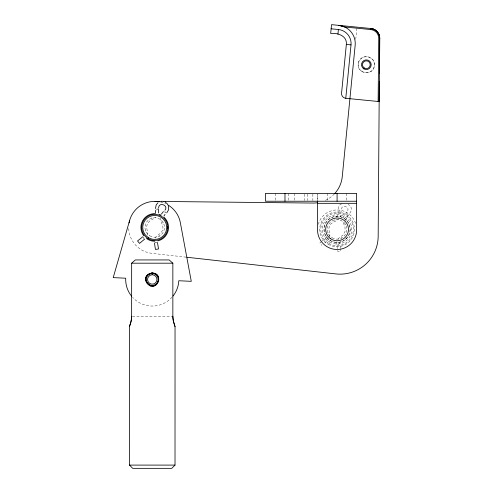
<?xml version="1.0" encoding="UTF-8"?>
<svg xmlns="http://www.w3.org/2000/svg" width="493" height="493" viewBox="0 0 493 493"><rect width="100%" height="100%" fill="white"/><g stroke="black" fill="none" stroke-linecap="round" stroke-linejoin="round"><path stroke-width="0.37" stroke-dasharray="2.46 1.85" d="M355.749 39.348L356.796 28.668M336.818 241.921L336.737 244.836L337.785 251.393L340.873 250.9L340.521 248.712M147.302 235.149L147.518 232.24L146.538 227.033L147.382 223.785L150.131 220.636L156.047 217.481M329.651 237.09C330.735 233.288 327.407 229.411 329.731 225.726C331.351 221.542 336.596 221.868 339.129 218.658M343.017 217.943C344.126 214.313 351.934 209.58 345.568 206.468C338.956 205.378 342.142 213.537 340.293 216.902M326.631 236.276L325.491 238.298L322.194 241.028M340.269 241.49L339.763 243.758L340.404 247.985M155.122 238.137C156.854 234.582 161.92 233.916 162.641 229.615C164.231 225.418 160.102 222.164 160.361 218.085M328.911 238.895L324.739 242.987M337.97 239.234L339.252 237.768L342.894 235.167L344.995 231.556L345.045 227.384L342.74 221.08M346.986 237.842L345.575 239.253M336.263 217.142C340.225 213.407 335.326 205.889 341.883 203.726M321.621 241.49L319.902 242.889L321.874 245.317M345.858 220.809C346.104 214.72 356.593 210.431 348.181 204.268M162.696 222.503L163.386 222.078M345.051 224.451L345.735 224.019M145.219 231.044L145.977 230.755M327.574 232.986L328.326 232.696M339.11 211.183L339.899 210.998M337.878 244.651L338.679 244.522M132.42 316.21L172.088 316.21M186.194 257.167L151.838 253.322A26.049 26.049 0 0 1 128.691 228.037M325.793 239.598L326.298 240.227M347.245 213.802L347.707 214.467M341.39 237.688L341.76 238.409M159.042 235.746L159.412 236.467M334.205 219.613L334.439 220.389M151.856 217.672L152.084 218.448M346.382 193.422L346.382 200.528M327.783 193.422L327.783 200.528M317.547 200.528L317.547 194.131L317.504 201.236M312.858 194.131L312.858 200.528M307.305 194.131L307.305 200.528M304.52 194.131L304.52 200.528M294.278 193.422L294.278 200.528M288.707 193.422L288.707 200.528M275.679 193.422L275.679 200.528M153.804 286.606A7.296 7.296 0 0 1 151.906 286.766M151.271 286.704A7.296 7.296 0 0 1 150.032 286.427M172.088 297.162A26.573 26.573 0 0 1 132.592 297.353M160.706 202.075A26.049 26.049 0 0 1 165.864 203.88M318.312 224.34A19.437 19.437 0 0 1 355.958 224.74M334.402 193.897A29.284 29.284 0 0 1 324.881 200.602M358.306 63.523C356.303 73.814 373.318 76.341 374.384 65.908C376.393 55.617 359.372 53.096 358.306 63.523M362.207 71.713A8.128 8.128 0 0 0 374.47 64.805A8.128 8.128 0 0 0 362.355 57.632A8.128 8.128 0 0 0 362.207 71.713M149.761 235.839A9.768 9.768 0 0 0 164.502 227.538A9.768 9.768 0 0 0 149.94 218.923A9.768 9.768 0 0 0 149.761 235.839M328.794 243.388A16.281 16.281 0 0 0 353.364 229.547A16.281 16.281 0 0 0 329.096 215.188A16.281 16.281 0 0 0 328.794 243.388M330.396 240.676A13.132 13.132 0 0 0 350.215 229.516A13.132 13.132 0 0 0 330.643 217.937A13.132 13.132 0 0 0 330.396 240.676M328.252 244.306A17.347 17.347 0 0 0 354.43 229.559A17.347 17.347 0 0 0 328.566 214.258A17.347 17.347 0 0 0 328.252 244.306M329.62 241.989A14.654 14.654 0 0 0 351.737 229.528A14.654 14.654 0 0 0 329.891 216.606A14.654 14.654 0 0 0 329.62 241.989M329.534 239.992A13.028 13.028 0 0 0 350.048 230.601A13.028 13.028 0 0 0 331.666 217.53A13.028 13.028 0 0 0 329.534 239.992M332.196 237.836A9.768 9.768 0 0 0 346.85 229.374A9.768 9.768 0 0 0 332.196 220.913A9.768 9.768 0 0 0 332.196 237.836"/><path stroke-width="0.74" d="M175.015 465.096L175.04 326.668L173.462 321.843L172.858 316.968L172.846 263.194L169.173 259.94L135.335 259.94L131.656 263.194L131.643 316.968L131.039 321.843L129.468 326.668L129.493 465.096L132.74 468.35L171.761 468.35L175.015 465.096L129.493 465.096M379.308 81.283L378.174 236.32A38.109 38.109 0 0 1 335.832 273.911L186.958 257.254M379.363 73.605L379.622 38.3A9.768 9.768 0 0 0 378.488 33.666M378.125 101.472L378.741 38.331A8.726 8.726 0 0 0 370.865 29.562L344.743 26.992L338.802 25.365A18.235 18.235 0 0 1 355.163 45.294L342.265 176.648A29.284 29.284 0 0 1 334.87 193.392M379.783 38.343L379.166 101.576L345.772 98.298C343.27 98.082 341.304 95.66 341.563 93.171L346.351 44.432C347.306 35.835 337.619 32.667 330.674 33.462L331.542 24.65L370.964 28.52C375.863 28.927 379.906 33.432 379.783 38.343A9.768 9.768 0 0 0 370.964 28.52L370.865 29.562M131.656 316.21L131.477 319.285M158.697 280.412C159.615 267.582 139.544 273.714 147.407 283.832C156.189 292.534 164.89 274.256 152.516 272.968L152.516 274.792A4.69 4.69 0 0 1 156.269 281.897A4.69 4.69 0 0 1 148.239 281.897A4.69 4.69 0 0 1 151.992 274.792L151.992 272.968C136.358 275.969 154.087 295.652 158.697 280.412L158.469 281.429M167.7 228.518L167.719 226.62M337.933 34.177L338.389 29.512L331.13 28.797M345.772 98.298L351.016 44.888A14.069 14.069 0 0 0 338.389 29.512M158.586 207.793C158.925 201.526 168.889 205.334 164.964 210.228M131.409 319.809L129.474 326.656M158.666 212.976L158.623 208.798M129.696 220.242L113.217 277.614L125.709 278.212A26.573 26.573 0 0 0 131.68 296.299M155.424 212.914L155.751 210.184M163.904 216.15L164.989 214.393M161.445 214.042L163.405 211.565M166.751 212.884L168.668 209.71L168.6 206M157.933 202.752L156.176 204.934L155.48 208.576M142.742 236.8L137.553 240.948L139.525 243.369L144.646 239.142M156.762 209.242L157.544 209.057M154.438 242.883L155.431 249.452L158.518 248.959L157.47 242.402M155.529 242.71L156.33 242.581M161.34 201.298L163.214 201.323M151.413 273.017L152.596 272.974M356.624 201.236L265.444 201.236L265.444 193.422L356.624 193.422L356.624 229.948A19.541 19.541 0 0 1 337.083 249.489A19.541 19.541 0 0 1 317.547 229.948L317.547 201.119M317.547 203.326L356.624 203.326M131.656 263.194L172.846 263.194M155.012 201.384L161.168 201.446M163.479 201.471L312.808 203.061A29.284 29.284 0 0 0 317.621 202.715M346.351 44.432L351.016 44.888M338.851 25.371L341.612 25.87M165.007 201.871L167.811 204.299M143.438 237.657L143.95 238.285M164.896 211.861L165.358 212.526M175.04 326.668L173.098 319.809M173.031 319.285L172.846 316.21M337.083 193.422L337.083 201.236M284.979 193.422L284.979 201.236M152.516 273.492A5.99 5.99 0 0 1 157.396 282.544A5.99 5.99 0 0 1 147.105 282.544A5.99 5.99 0 0 1 151.992 273.492M129.074 222.935A26.049 26.049 0 0 1 159.368 201.797M167.682 204.829A26.049 26.049 0 0 1 180.346 222.657L191.284 281.337L178.793 280.739A26.573 26.573 0 0 1 172.981 296.102M164.163 217.345A13.81 13.81 0 0 1 157.791 240.898M154.82 241.237A13.81 13.81 0 0 1 146.452 238.476M143.796 235.864A13.81 13.81 0 0 1 155.394 213.642M159.054 214.319A13.81 13.81 0 0 1 161.125 215.194M370.804 28.508A9.768 9.768 0 0 1 378.193 33.142M363.877 68.884A4.844 4.844 0 0 0 371.192 64.768A4.844 4.844 0 0 0 363.97 60.497A4.844 4.844 0 0 0 363.877 68.884M364.376 68.052A3.87 3.87 0 0 0 370.218 64.756A3.87 3.87 0 0 0 364.444 61.342A3.87 3.87 0 0 0 364.376 68.052M148.103 238.643A13.028 13.028 0 0 0 167.756 227.569A13.028 13.028 0 0 0 148.344 216.082A13.028 13.028 0 0 0 148.103 238.643M148.633 237.749A11.986 11.986 0 0 0 166.714 227.563A11.986 11.986 0 0 0 148.855 216.994A11.986 11.986 0 0 0 148.633 237.749M330.211 238.483A11.413 11.413 0 0 0 348.409 230.773A11.413 11.413 0 0 0 332.633 218.867A11.413 11.413 0 0 0 330.211 238.483"/></g></svg>
